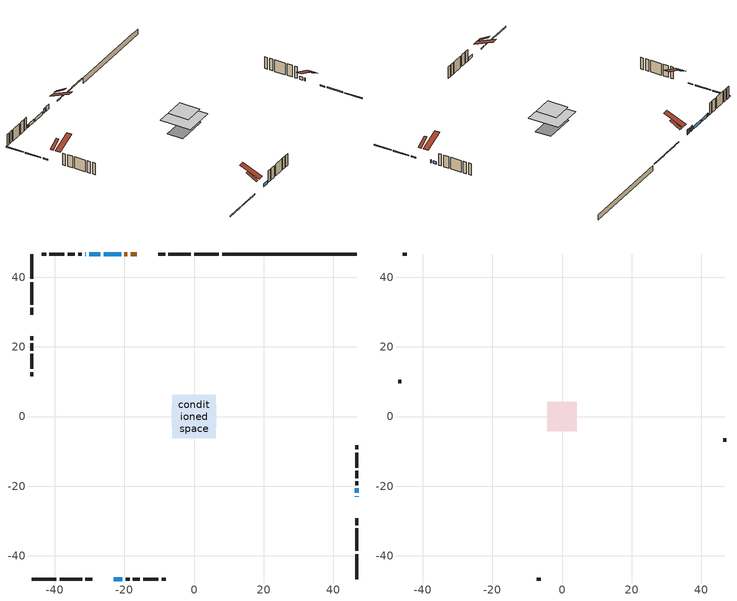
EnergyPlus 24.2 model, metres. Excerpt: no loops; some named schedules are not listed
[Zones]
conditioned space
 floor outside (Floor1 construction): -1.56,-1.56 -1.56,1.56 1.56,1.56 1.56,-1.56 z0.46
 floor adiabatic (AdiabaticFloorConstruction): -6.2,-6.2 -6.2,6.2 6.2,6.2 6.2,-6.2 z2.9
 floor foundation (Slab1 construction): -6.42,-3.23 -6.42,3.23 6.42,3.23 6.42,-3.23 z-1.73
 wall outside (RimJoist1 construction): 7.14,46.68 0.03,46.68 / -46.68,-46.68 -39.56,-46.68 / -46.68,46.68 -46.68,39.56 / 46.68,-46.68 46.68,-39.56 z0.46:0.76
 wall outside (RimJoist2 construction): -0.9,46.68 -7.38,46.68 / -38.63,-46.68 -32.15,-46.68 / -46.68,38.63 -46.68,32.15 / 46.68,-38.63 46.68,-32.15 z0.46:0.76
 wall outside (RimJoist3 construction): -8.31,46.68 -10.3,46.68 / -31.22,-46.68 -29.24,-46.68 / -46.68,31.22 -46.68,29.24 / 46.68,-31.22 46.68,-29.24 z0.46:0.76
 wall outside (AdiabaticWallConstruction 1): -16.47,46.68 -18.23,46.68 / -19.16,46.68 -20.04,46.68 z0.46:2.49
 wall outside (AdiabaticWallConstruction): -23.06,-46.68 -20.55,-46.68 / 46.68,-23.07 46.68,-22.86 / -20.97,46.68 -25.99,46.68 / -26.92,46.68 -30.12,46.68 / 46.68,-21.93 46.68,-20.67 / -31.05,46.68 -31.25,46.68 z0.46:1.68
 wall outside (Wall1 construction): -32.18,46.68 -33.32,46.68 / -19.62,-46.68 -18.49,-46.68 / -46.68,23.06 -46.68,21.93 / 46.68,-19.74 46.68,-18.61 z0.46:5.34
 wall outside (Wall2 construction): -34.24,46.68 -36.29,46.68 / -17.56,-46.68 -15.51,-46.68 / -46.68,21 -46.68,18.95 / 46.68,-17.68 46.68,-15.64 z0.46:5.34
 wall outside (Wall3 construction): -37.22,46.68 -41.56,46.68 / -14.59,-46.68 -10.24,-46.68 / -46.68,18.03 -46.68,13.68 / 46.68,-14.71 46.68,-10.36 z0.46:5.34
 wall outside (Wall4 construction): -42.49,46.68 -43.69,46.68 / -9.31,-46.68 -8.12,-46.68 / -46.68,12.75 -46.68,11.56 / 46.68,-9.43 46.68,-8.24 z0.46:5.34
 wall foundation (FoundationWall1 construction): 8.07,46.68,-1.73 8.07,46.68,0.46 42.82,46.68,0.46 42.82,46.68,0.33 46.68,46.68,0.33 46.68,46.68,-1.73
 window (WindowConstruction): -23.06,-46.68 -20.55,-46.68 z0.46:1.68
 window (WindowConstruction 5): 46.68,-23.06 46.68,-22.86 z0.46:1.68
 window (WindowConstruction 1): -20.97,46.68 -25.99,46.68 z0.46:1.68
 window (WindowConstruction 2): -26.92,46.68 -30.12,46.68 z0.46:1.68
 window (WindowConstruction 3): 46.68,-21.93 46.68,-20.67 z0.46:1.68
 window (WindowConstruction 4): -31.05,46.68 -31.25,46.68 z0.46:1.68
 door (Door): -16.47,46.68 -18.23,46.68 z0.46:2.49
 door (Door 1): -19.16,46.68 -20.04,46.68 z0.46:2.49
 ceiling adiabatic (AdiabaticFloorConstruction): 6.2,-6.2 6.2,6.2 -6.2,6.2 -6.2,-6.2 z2.9
 roof outside (Roof1 construction): -12.44,46.68,5.34 -12.44,42.48,7.79 -11.23,42.48,7.79 -11.23,46.68,5.34; -27.09,-46.68,5.34 -27.09,-42.48,7.79 -28.31,-42.48,7.79 -28.31,-46.68,5.34; -46.68,27.09,5.34 -42.48,27.09,7.79 -42.48,28.31,7.79 -46.68,28.31,5.34; 46.68,-27.09,5.34 42.48,-27.09,7.79 42.48,-28.31,7.79 46.68,-28.31,5.34
attic - vented
 floor to conditioned space (Floor2 construction Reversed): -4.17,-4.17 -4.17,4.17 4.17,4.17 4.17,-4.17 z5.34
 wall outside (Wall5 construction): -44.62,46.68 -45.75,46.68 / -7.19,-46.68 -6.06,-46.68 / -46.68,10.63 -46.68,9.5 / 46.68,-7.31 46.68,-6.18 z0.46:5.34
 roof outside (Roof2 construction): -15.54,46.68,5.34 -15.54,38.66,8.68 -13.37,38.66,8.68 -13.37,46.68,5.34; -23.99,-46.68,5.34 -23.99,-38.66,8.68 -26.16,-38.66,8.68 -26.16,-46.68,5.34; -46.68,23.99,5.34 -38.66,23.99,8.68 -38.66,26.16,8.68 -46.68,26.16,5.34; 46.68,-23.99,5.34 38.66,-23.99,8.68 38.66,-26.16,8.68 46.68,-26.16,5.34
[Building]
Building 1: Terrain=Suburbs
[Site:Location]
Montreal Intl AP_QC: Latitude {deg}=45.47; Longitude {deg}=-73.74; Time Zone {hr}=-5; Elevation {m}=36; Keep Site Location Information=Yes
[Site:GroundTemperature:Shallow]
2.07863, -0.316383, -0.508184, 0.628371, 5.19101, 9.73239, 13.6695, 16.1636, 16.3755, 14.347, 10.5102, 6.10817
[Site:WaterMainsTemperature]
Calculation Method=Schedule; Temperature Schedule=mains temperature schedule
[Material] Roughness=Rough; Thermal Absorptance=0.9
Name | Thickness {m} | Conductivity {W/m-K} | Density {kg/m3} | Specific Heat {J/kg-K} | Solar Absorptance | Visible Absorptance
asphalt or fiberglass shingles | 0.00635 | 0.162714 | 1121.4 | 1465.45 | 0.84 | 0.84
ceiling loosefill ins | 0.169333 | 0.0480833 | 16.02 | 1046.75 | 0.7 | 0.7
ceiling stud and cavity | 0.1397 | 0.518534 | 65.682 | 1177.47 | 0.7 | 0.7
concrete 4.0 in. | 0.1016 | 1.803125 | 2242.8 | 837.4 | 0.7 | 0.7
concrete 8.0 in. | 0.2032 | 1.803125 | 2242.8 | 837.4 | 0.7 | 0.7
door material | 0.04445 | 0.053851 | 512.64 | 1214.23 | 0.7 | 0.7
exterior vertical ins | 0.0433751 | 0.029427 | 32.04 | 1214.23 | 0.7 | 0.7
floor covering | 0.0127 | 0.0433444 | 54.468 | 1339.84 | 0.6 | 0.6
floor rigid ins | 0.103632 | 0.029427 | 32.04 | 1214.23 | 0.7 | 0.7
floor rigid ins 1; wall rigid ins 1 | 0.512978 | 0.029427 | 32.04 | 1214.23 | 0.7 | 0.7
floor stud and cavity | 0.1397 | 0.204374 | 92.3553 | 1139.71 | 0.7 | 0.7
floor stud and cavity 1 | 0.1397 | 1.75129 | 37.0049 | 1207.88 | 0.7 | 0.7
furniture material conditioned space 1 | 0.1524 | 0.115458 | 640.8 | 1214.23 | 0.6 | 0.6
gypsum board | 0.0127 | 0.160291 | 801 | 837.4 | 0.6 | 0.6
gypsum board 1 | 0.0127 | 0.160291 | 801 | 837.4 | 0.7 | 0.7
osb sheathing 0.5 in. | 0.0127 | 0.115458 | 512.64 | 1214.23 | 0.7 | 0.7
osb sheathing 0.75 in. | 0.01905 | 0.115458 | 512.64 | 1214.23 | 0.7 | 0.7
osb sheathing 2.0 in. | 0.0508 | 0.115458 | 512.64 | 1214.23 | 0.7 | 0.7
rim joist rigid ins; wall rigid ins | 0.051816 | 0.029427 | 32.04 | 1214.23 | 0.7 | 0.7
rim joist stud and cavity | 0.0508 | 0.0379815 | 125.044 | 1163.47 | 0.6 | 0.6
rim joist stud and cavity 1 | 0.0508 | 0.0278857 | 125.044 | 1163.47 | 0.6 | 0.6
rim joist stud and cavity 2 | 0.0508 | 0.0605355 | 125.044 | 1163.47 | 0.6 | 0.6
roof stud and cavity | 0.2032 | 0.113286 | 78.34581 | 1123.46 | 0.7 | 0.7
wall stud and cavity | 0.1397 | 0.160606 | 139.0536 | 1170.24 | 0.7 | 0.7
wall stud and cavity 1 | 0.1397 | 0.184082 | 139.0536 | 1170.24 | 0.7 | 0.7
wall stud and cavity 2 | 0.1397 | 0.187121 | 139.0536 | 1170.24 | 0.7 | 0.7
wall stud and cavity 3 | 0.1397 | 0.678158 | 139.0536 | 1170.24 | 0.7 | 0.7
wall stud and cavity 4 | 0.0889 | 6.1454 | 50.32683 | 1063.81 | 0.6 | 0.6
wall stud and cavity 5 | 0.0889 | 0.380278 | 52.3479 | 1209.89 | 0.7 | 0.7
wall stud and cavity 6 | 0.0889 | 0.391764 | 83.0341 | 1211.67 | 0.7 | 0.7
wood siding | 0.0254 | 0.102417 | 544.68 | 1172.36 | 0 | 0
wood siding 1 | 0.00254 | 0.102417 | 544.68 | 1172.36 | 0 | 0
wood siding 2; wood siding 3; wood siding 4 | 0.0254 | 0.102417 | 544.68 | 1172.36 | 0.7 | 0.7
[WindowMaterial:SimpleGlazingSystem]
Name | U-Factor {W/m2-K} | Solar Heat Gain Coefficient
WindowMaterial | 2.93382 | 0.6
WindowMaterial 1 | 2.97187 | 0.6
WindowMaterial 2 | 3.09508 | 0.34
[Construction]
AdiabaticFloorConstruction: floor stud and cavity 1, floor rigid ins 1, osb sheathing 0.75 in., floor covering
AdiabaticWallConstruction: wood siding 3, wall rigid ins 1, wall stud and cavity 5, gypsum board
AdiabaticWallConstruction 1: wood siding 4, wall rigid ins 1, wall stud and cavity 5, gypsum board
Door; Door 1: door material
Floor1 construction: floor stud and cavity, floor rigid ins, osb sheathing 0.75 in., floor covering
Floor2 construction Reversed: gypsum board, ceiling stud and cavity, ceiling loosefill ins
FoundationWall1 construction: concrete 8.0 in., gypsum board 1
furniture construction conditioned space 1: furniture material conditioned space 1
PartitionWallConstruction: gypsum board, wall stud and cavity 6, gypsum board
RimJoist1 construction: wood siding 2, rim joist rigid ins, osb sheathing 2.0 in., rim joist stud and cavity
RimJoist2 construction: wood siding 2, osb sheathing 2.0 in., rim joist stud and cavity 1
RimJoist3 construction: wood siding 2, rim joist rigid ins, osb sheathing 2.0 in., rim joist stud and cavity 2
Roof1 construction: asphalt or fiberglass shingles, osb sheathing 0.75 in., roof stud and cavity, gypsum board
Roof2 construction: asphalt or fiberglass shingles
Slab1 construction: concrete 4.0 in.
Wall1 construction: wood siding, wall rigid ins, osb sheathing 0.5 in., wall stud and cavity, gypsum board
Wall2 construction: wood siding, wall rigid ins, osb sheathing 0.5 in., wall stud and cavity 1, gypsum board
Wall3 construction: wood siding, wall rigid ins, osb sheathing 0.5 in., wall stud and cavity 2, gypsum board
Wall4 construction: wood siding, wall rigid ins, osb sheathing 0.5 in., wall stud and cavity 3, gypsum board
Wall5 construction: wood siding 1, wall stud and cavity 4
WindowConstruction; WindowConstruction 1; WindowConstruction 3: WindowMaterial
WindowConstruction 2: WindowMaterial 1
WindowConstruction 4; WindowConstruction 5: WindowMaterial 2
[Zone] Multiplier=1; Part of Total Floor Area=Yes
Name | Volume {m3}
attic - vented | 37.2692
conditioned space | 592
[Space]
Name | Zone | Volume {m3}
attic - vented 1 | attic - vented | 37.2692
conditioned space 1 | conditioned space | 592
[ZoneInfiltration:EffectiveLeakageArea]
infil attic - vented 1: Zone or Space=attic - vented 1; Schedule=Always On Discrete; Effective Air Leakage Area {cm2}=2786.4; Stack Coefficient=0.000571464; Wind Coefficient=1.61516e-05
[ZoneMixing]
whole house fan mix: Zone or Space=attic - vented; Schedule=Always On Continuous; Design Flow Rate Calculation Method=Flow/Zone; Design Flow Rate {m3/s}=0; Source Zone or Space=conditioned space
[SurfaceProperty:ExposedFoundationPerimeter]
Slab1: Exposed Perimeter Calculation Method=TotalExposedPerimeter; Total Exposed Perimeter {m}=38.606
[InternalMass] Zone or ZoneList=conditioned space; Space or SpaceList=conditioned space 1
Name | Construction | Surface Area {m2}
furniture mass conditioned space 1 | furniture construction conditioned space 1 | 98.6119
partition wall mass | PartitionWallConstruction | 246.53
[Lights]
interior lighting: Zone or ZoneList or Space or SpaceList=conditioned space 1; Schedule=interior lighting schedule; Design Level Calculation Method=LightingLevel; Lighting Level {W}=343.2; Return Air Fraction=0; Fraction Radiant=0.6; Fraction Visible=0.2; Fraction Replaceable=1
[People]
occupants: Zone or ZoneList or Space or SpaceList=conditioned space 1; Number of People Schedule=occupants schedule; Number of People Calculation Method=People; Number of People=3; Fraction Radiant=0.314171; Sensible Heat Fraction=0.56303; Activity Level Schedule=occupants activity schedule; Carbon Dioxide Generation Rate {m3/s-W}=0; Enable ASHRAE 55 Comfort Warnings=No; Mean Radiant Temperature Calculation Type=EnclosureAveraged
[ElectricEquipment] Zone or ZoneList or Space or SpaceList=conditioned space 1; Design Level Calculation Method=EquipmentLevel
Name | Schedule | Design Level {W} | Fraction Latent | Fraction Radiant | Fraction Lost
clothes dryer | clothes dryer schedule | 140.772 | 0.015 | 0.081 | 0.85
clothes washer | clothes washer schedule | 32.1985 | 0.03 | 0.162 | 0.7
cooking range | cooking range schedule | 215.147 | 0.08 | 0.432 | 0.2
dishwasher | dishwasher schedule | 66.8632 | 0.3 | 0.18 | 0.4
fridge | fridge schedule | 72.9452 | 0 | 0.6 | 0
mech vent house fan | mech vent house fan schedule | 880 | 0 | 0 | 1
mech vent house fan cfis | mech vent house fan cfis schedule | 0 | 0 | 0 | 0
misc plug loads | misc plug loads schedule | 494.7 | 0.045 | 0.513 | 0.1
whole house fan | Always On Discrete | 0 | 0 | 0 | 1
[OtherEquipment] Zone or ZoneList or Space or SpaceList=conditioned space 1; Design Level Calculation Method=EquipmentLevel
Name | Fuel Type | Schedule | Design Level {W} | Fraction Latent | Fraction Radiant | Fraction Lost
clothes dryer 1 | Electricity | clothes dryer schedule | 0 | 0.015 | 0.081 | 0.85
cooking range 1 | Electricity | cooking range schedule | 0 | 0.08 | 0.432 | 0.2
general water use latent | None | general water use schedule | 62.594 | 1 | 0 | 0
general water use sensible | None | general water use schedule | -61.6891 | 0 | 0.6 | 0
mech vent house fan latent load | None | Always On Discrete | 0 | 1 | 0 | 0
mech vent house fan sensible load | None | Always On Discrete | 0 | 0 | 0 | 0
water heater energy adjustment1 | Electricity | Always On Discrete | 0.01 | 0 | 0 | 1
[ZoneInfiltration:DesignFlowRate] Zone or ZoneList or Space or SpaceList=conditioned space 1; Schedule=Always On Discrete; Design Flow Rate Calculation Method=Flow/Zone; Design Flow Rate {m3/s}=0
infil flow; natural vent flow; whole house fan flow
[ZoneControl:Thermostat]
conditioned space Thermostat: Zone or ZoneList=conditioned space; Control Type Schedule=conditioned space Thermostat Schedule; Control 1=conditioned space temperature setpoint; Temperature Difference Between Cutout And Setpoint {deltaC}=0
[ZoneHVAC:Baseboard:Convective:Electric]
electric baseboard: Availability Schedule=Always On Discrete; Heating Design Capacity {W}=10739; Efficiency=1
[AirLoopHVAC:UnitarySystem]
unit heater unitary system: Control Type=Load; Controlling Zone or Thermostat Location=conditioned space; Dehumidification Control Type=None; Availability Schedule=Always On Discrete; Supply Fan=unit heater supply fan; Fan Placement=BlowThrough; Supply Air Fan Operating Mode Schedule=unit heater auto fan schedule; Heating Coil=unit heater htg coil; DX Heating Coil Sizing Ratio=1; Use DOAS DX Cooling Coil=No; Minimum Supply Air Temperature {C}=2; Latent Load Control=SensibleOnlyLoadControl; Cooling Supply Air Flow Rate Method=None; Heating Supply Air Flow Rate Method=SupplyAirFlowRate; Heating Supply Air Flow Rate {m3/s}=0.00141584; No Load Supply Air Flow Rate Method=SupplyAirFlowRate; No Load Supply Air Flow Rate {m3/s}=0; No Load Supply Air Flow Rate Control Set To Low Speed=Yes; Maximum Supply Air Temperature {C}=48.8889; Maximum Outdoor Dry-Bulb Temperature for Supplemental Heater Operation {C}=21; Ancillary On-Cycle Electric Power {W}=0; Ancillary Off-Cycle Electric Power {W}=0
[Fan:SystemModel]
unit heater supply fan: Availability Schedule=Always On Discrete; Design Maximum Air Flow Rate {m3/s}=0.00141584; Speed Control Method=Discrete; Electric Power Minimum Flow Rate Fraction=0.2; Design Pressure Rise {Pa}=500; Motor Efficiency=1; Motor In Air Stream Fraction=1; Design Electric Power Consumption {W}=Autosize; Design Power Sizing Method=PowerPerFlow; Electric Power Per Unit Flow Rate {W/(m3/s)}=1e-06; Electric Power Per Unit Flow Rate Per Unit Pressure {W/((m3/s)-Pa)}=1.66667; Fan Total Efficiency=0.7; Motor Loss Radiative Fraction=0; Number of Speeds=1; Speed Flow Fraction 1=1; Speed Electric Power Fraction 1=1
[Coil:Heating:Fuel]
unit heater htg coil: Availability Schedule=Always On Discrete; Fuel Type=OtherFuel1; Burner Efficiency=0.3; Nominal Capacity {W}=0.293071; On Cycle Parasitic Electric Load {W}=0; Off Cycle Parasitic Fuel Load {W}=0
[Zone equipment]
conditioned space: electric baseboard, unit heater unitary system
[Foundation:Kiva]
Foundation Kiva 1: Initial Indoor Air Temperature {C}=21; Wall Height Above Grade {m}=0.459974; Wall Depth Below Slab {m}=0.2032; Custom Block Material Name 1=exterior vertical ins; Custom Block Depth 1 {m}=2.189988; Custom Block X Position 1 {m}=0.2159; Custom Block Z Position 1 {m}=0
[Foundation:Kiva:Settings]
Soil Conductivity {W/m-K}=0.849921; Soil Density {kg/m3}=1842.3; Soil Specific Heat {J/kg-K}=418.7; Ground Solar Absorptivity=0.9; Ground Thermal Absorptivity=0.9; Ground Surface Roughness {m}=0.03; Far-Field Width {m}=40; Deep-Ground Boundary Condition=ZeroFlux; Deep-Ground Depth {m}=40; Minimum Cell Dimension {m}=0.2; Maximum Cell Growth Coefficient=3; Simulation Timestep=Timestep
[Exterior:Lights]
exterior lighting: Schedule=exterior lighting schedule; Design Level {W}=75.6
[EnergyManagementSystem:GlobalVariable]
infil_program_Qfan
infil_program_Qinf
natural_vent_program_Qnv
natural_vent_program_Qwhf
[EnergyManagementSystem:Sensor]
Name | Output:Variable or Output:Meter Index Key | Output:Variable or Output:Meter
airflow_gain | infil flow | Infiltration Sensible Heat Gain Energy
airflow_gain_1 | natural vent flow | Infiltration Sensible Heat Gain Energy
airflow_gain_2 | whole house fan flow | Infiltration Sensible Heat Gain Energy
airflow_loss | infil flow | Infiltration Sensible Heat Loss Energy
airflow_loss_1 | natural vent flow | Infiltration Sensible Heat Loss Energy
airflow_loss_2 | whole house fan flow | Infiltration Sensible Heat Loss Energy
clg_load_cond |  | Cooling:EnergyTransfer:Zone:CONDITIONED SPACE
clg_sp_s; clg_sp_s_1 | cooling setpoint | Schedule Value
clothes_dryer_exhaust_0_sch_s | clothes dryer exhaust 0 schedule | Schedule Value
conditioned_space_clg_unmet_s | conditioned space | Zone Cooling Setpoint Not Met Time
conditioned_space_htg_unmet_s | conditioned space | Zone Heating Setpoint Not Met Time
cool_season | cooling season schedule | Schedule Value
fridge_tin_s | conditioned space | Zone Mean Air Temperature
htg_load_cond |  | Heating:EnergyTransfer:Zone:CONDITIONED SPACE
htg_sp_s; htg_sp_s_1 | heating setpoint | Schedule Value
ig_ee_conv | clothes dryer | Electric Equipment Convective Heating Energy
ig_ee_conv_2 | cooking range | Electric Equipment Convective Heating Energy
ig_ee_conv_4 | fridge | Electric Equipment Convective Heating Energy
ig_ee_conv_5 | misc plug loads | Electric Equipment Convective Heating Energy
ig_ee_conv_6 | whole house fan | Electric Equipment Convective Heating Energy
ig_ee_rad | clothes dryer | Electric Equipment Radiant Heating Energy
ig_ee_rad_2 | cooking range | Electric Equipment Radiant Heating Energy
ig_ee_rad_4 | fridge | Electric Equipment Radiant Heating Energy
ig_ee_rad_5 | misc plug loads | Electric Equipment Radiant Heating Energy
ig_ee_rad_6 | whole house fan | Electric Equipment Radiant Heating Energy
ig_lgt_conv | interior lighting | Lights Convective Heating Energy
ig_lgt_rad | interior lighting | Lights Radiant Heating Energy
ig_lgt_vis | interior lighting | Lights Visible Radiation Heating Energy
ig_oe_conv | clothes dryer 1 | Other Equipment Convective Heating Energy
ig_oe_conv_1 | cooking range 1 | Other Equipment Convective Heating Energy
ig_oe_conv_2 | general water use latent | Other Equipment Convective Heating Energy
ig_oe_conv_3 | general water use sensible | Other Equipment Convective Heating Energy
ig_oe_conv_4 | water heater energy adjustment1 | Other Equipment Convective Heating Energy
ig_oe_rad | clothes dryer 1 | Other Equipment Radiant Heating Energy
ig_oe_rad_1 | cooking range 1 | Other Equipment Radiant Heating Energy
ig_oe_rad_2 | general water use latent | Other Equipment Radiant Heating Energy
ig_oe_rad_3 | general water use sensible | Other Equipment Radiant Heating Energy
ig_oe_rad_4 | water heater energy adjustment1 | Other Equipment Radiant Heating Energy
ig_ppl_conv | occupants | People Convective Heating Energy
ig_ppl_rad | occupants | People Radiant Heating Energy
im_conv | furniture mass conditioned space 1 | Surface Inside Face Convection Heat Gain Energy
im_conv_1 | partition wall mass | Surface Inside Face Convection Heat Gain Energy
im_ig | furniture mass conditioned space 1 | Surface Inside Face Internal Gains Radiation Heat Gain Energy
im_ig_1 | partition wall mass | Surface Inside Face Internal Gains Radiation Heat Gain Energy
im_lgt | furniture mass conditioned space 1 | Surface Inside Face Lights Radiation Heat Gain Energy
im_lgt_1 | partition wall mass | Surface Inside Face Lights Radiation Heat Gain Energy
im_sol | furniture mass conditioned space 1 | Surface Inside Face Solar Radiation Heat Gain Energy
im_sol_1 | partition wall mass | Surface Inside Face Solar Radiation Heat Gain Energy
im_surf | furniture mass conditioned space 1 | Surface Inside Face Net Surface Thermal Radiation Heat Gain Energy
im_surf_1 | partition wall mass | Surface Inside Face Net Surface Thermal Radiation Heat Gain Energy
mv_conv | mech vent house fan | Electric Equipment Convective Heating Energy
mv_conv_1 | mech vent house fan cfis | Electric Equipment Convective Heating Energy
mv_conv_2 | mech vent house fan latent load | Other Equipment Convective Heating Energy
mv_conv_3 | mech vent house fan sensible load | Other Equipment Convective Heating Energy
mv_rad | mech vent house fan | Electric Equipment Radiant Heating Energy
mv_rad_1 | mech vent house fan cfis | Electric Equipment Radiant Heating Energy
mv_rad_2 | mech vent house fan latent load | Other Equipment Radiant Heating Energy
mv_rad_3 | mech vent house fan sensible load | Other Equipment Radiant Heating Energy
natural_vent_s | natural vent schedule | Schedule Value
out_pb_s |  | Site Outdoor Air Barometric Pressure
out_wt_s |  | Site Outdoor Air Humidity Ratio
site_vw_s |  | Site Wind Speed
ss_back_out | Window1 | Surface Window Shortwave from Zone Back Out Window Heat Transfer Rate
ss_back_out_1 | Window10 | Surface Window Shortwave from Zone Back Out Window Heat Transfer Rate
ss_back_out_2 | Window3 | Surface Window Shortwave from Zone Back Out Window Heat Transfer Rate
ss_back_out_3 | Window7 | Surface Window Shortwave from Zone Back Out Window Heat Transfer Rate
ss_back_out_4 | Window8 | Surface Window Shortwave from Zone Back Out Window Heat Transfer Rate
ss_back_out_5 | Window9 | Surface Window Shortwave from Zone Back Out Window Heat Transfer Rate
ss_conv | Door1 | Surface Inside Face Convection Heat Gain Energy
ss_conv_1 | Door3 | Surface Inside Face Convection Heat Gain Energy
ss_conv_2 | Window1 | Surface Inside Face Convection Heat Gain Energy
ss_conv_3 | Window10 | Surface Inside Face Convection Heat Gain Energy
ss_conv_4 | Window3 | Surface Inside Face Convection Heat Gain Energy
ss_conv_5 | Window7 | Surface Inside Face Convection Heat Gain Energy
ss_conv_6 | Window8 | Surface Inside Face Convection Heat Gain Energy
ss_conv_7 | Window9 | Surface Inside Face Convection Heat Gain Energy
ss_ig | Door1 | Surface Inside Face Internal Gains Radiation Heat Gain Energy
ss_ig_1 | Door3 | Surface Inside Face Internal Gains Radiation Heat Gain Energy
ss_ig_2 | Window1 | Surface Inside Face Internal Gains Radiation Heat Gain Energy
ss_ig_3 | Window10 | Surface Inside Face Internal Gains Radiation Heat Gain Energy
ss_ig_4 | Window3 | Surface Inside Face Internal Gains Radiation Heat Gain Energy
ss_ig_5 | Window7 | Surface Inside Face Internal Gains Radiation Heat Gain Energy
ss_ig_6 | Window8 | Surface Inside Face Internal Gains Radiation Heat Gain Energy
ss_ig_7 | Window9 | Surface Inside Face Internal Gains Radiation Heat Gain Energy
ss_lgt | Door1 | Surface Inside Face Lights Radiation Heat Gain Energy
ss_lgt_1 | Door3 | Surface Inside Face Lights Radiation Heat Gain Energy
ss_sol | Door1 | Surface Inside Face Solar Radiation Heat Gain Energy
ss_sol_1 | Door3 | Surface Inside Face Solar Radiation Heat Gain Energy
ss_surf | Door1 | Surface Inside Face Net Surface Thermal Radiation Heat Gain Energy
ss_surf_1 | Door3 | Surface Inside Face Net Surface Thermal Radiation Heat Gain Energy
ss_surf_2 | Window1 | Surface Inside Face Net Surface Thermal Radiation Heat Gain Energy
ss_surf_3 | Window10 | Surface Inside Face Net Surface Thermal Radiation Heat Gain Energy
ss_surf_4 | Window3 | Surface Inside Face Net Surface Thermal Radiation Heat Gain Energy
ss_surf_5 | Window7 | Surface Inside Face Net Surface Thermal Radiation Heat Gain Energy
ss_surf_6 | Window8 | Surface Inside Face Net Surface Thermal Radiation Heat Gain Energy
ss_surf_7 | Window9 | Surface Inside Face Net Surface Thermal Radiation Heat Gain Energy
ss_trans_in | Window1 | Surface Window Transmitted Solar Radiation Rate
ss_trans_in_1 | Window10 | Surface Window Transmitted Solar Radiation Rate
ss_trans_in_2 | Window3 | Surface Window Transmitted Solar Radiation Rate
ss_trans_in_3 | Window7 | Surface Window Transmitted Solar Radiation Rate
ss_trans_in_4 | Window8 | Surface Window Transmitted Solar Radiation Rate
ss_trans_in_5 | Window9 | Surface Window Transmitted Solar Radiation Rate
ss_trans_out | Window1 | Surface Inside Face Initial Transmitted Diffuse Transmitted Out Window Solar Radiation Rate
ss_trans_out_1 | Window10 | Surface Inside Face Initial Transmitted Diffuse Transmitted Out Window Solar Radiation Rate
ss_trans_out_2 | Window3 | Surface Inside Face Initial Transmitted Diffuse Transmitted Out Window Solar Radiation Rate
ss_trans_out_3 | Window7 | Surface Inside Face Initial Transmitted Diffuse Transmitted Out Window Solar Radiation Rate
ss_trans_out_4 | Window8 | Surface Inside Face Initial Transmitted Diffuse Transmitted Out Window Solar Radiation Rate
ss_trans_out_5 | Window9 | Surface Inside Face Initial Transmitted Diffuse Transmitted Out Window Solar Radiation Rate
s_conv | Floor1 | Surface Inside Face Convection Heat Gain Energy
s_conv_1 | Floor2 | Surface Inside Face Convection Heat Gain Energy
s_conv_10 | RimJoist2:180 | Surface Inside Face Convection Heat Gain Energy
s_conv_11 | RimJoist2:270 | Surface Inside Face Convection Heat Gain Energy
s_conv_12 | RimJoist2:90 | Surface Inside Face Convection Heat Gain Energy
s_conv_13 | RimJoist3:0 | Surface Inside Face Convection Heat Gain Energy
s_conv_14 | RimJoist3:180 | Surface Inside Face Convection Heat Gain Energy
s_conv_15 | RimJoist3:270 | Surface Inside Face Convection Heat Gain Energy
s_conv_16 | RimJoist3:90 | Surface Inside Face Convection Heat Gain Energy
s_conv_17 | Roof1:0 | Surface Inside Face Convection Heat Gain Energy
s_conv_18 | Roof1:180 | Surface Inside Face Convection Heat Gain Energy
s_conv_19 | Roof1:270 | Surface Inside Face Convection Heat Gain Energy
